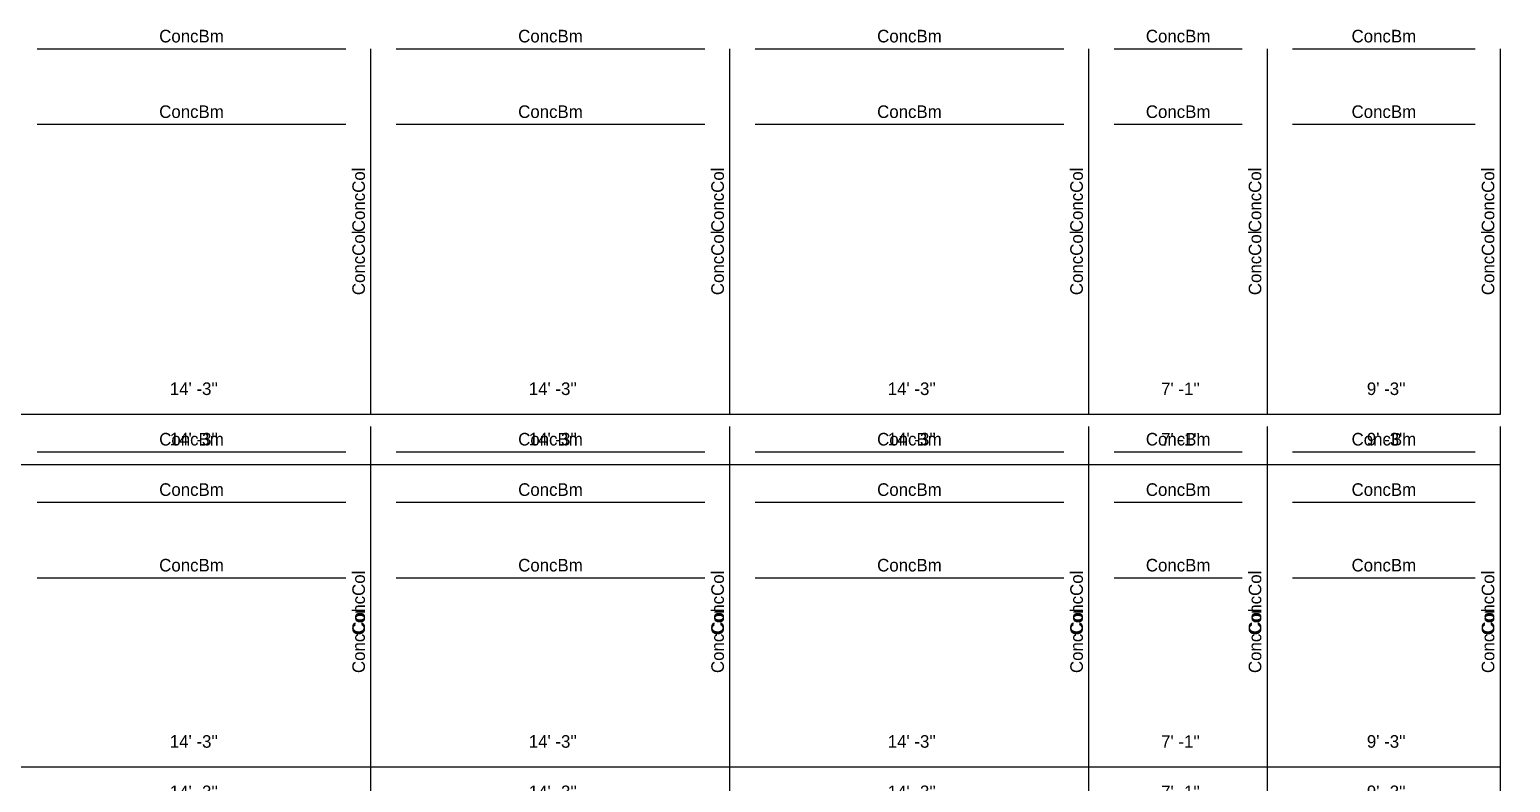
# Model space of a CAD drawing. Extents: x -38 to 2998, y -195 to 11529.
# Drawn here: x 2292 to 2998, y 227 to 585 of the extents above; entities that cross this region are included whole.
import ezdxf
from ezdxf.enums import TextEntityAlignment as Align

# ---------------------------------------------------------------- set-up
doc = ezdxf.new("R2010")
doc.units = 0
doc.header["$MEASUREMENT"] = 0
doc.layers.get('0').update_dxf_attribs({"linetype": 'CONTINUOUS'})
for name, color, linetype in [('CENTERLINES', 7, 'CONTINUOUS'), ('DIMENSIONS', 4, 'CONTINUOUS'), ('TEXT', 5, 'CONTINUOUS')]:
    doc.layers.add(name, color=color, linetype=linetype)
doc.dimstyles.get("Standard").update_dxf_attribs({"dimtxt": 0.18, "dimasz": 0.18, "dimexe": 0.18, "dimexo": 0.0625, "dimgap": 0.09, "dimtad": 0, "dimtih": 1, "dimtoh": 1, "dimdec": 4, "dimzin": 0, "dimtxsty": 'STANDARD', "dimcen": 0.09, "dimazin": 3, "dimtfac": 1, "dimtdec": 4, "dimtofl": 0, "dimtmove": 0, "dimatfit": 3, "dimtolj": 1, "dimtzin": 0})

# ---------------------------------------------------------------- blocks, each defined once
blk = doc.blocks.new('*D7619')
at = {"color": 1, "linetype": 'BYBLOCK'}
for points in [[(2288.73, 214.77), (2287.67, 213.71), (2280.25, 206.29), (2279.19, 205.23)], [(2459.73, 214.77), (2458.67, 213.71), (2451.25, 206.29), (2450.19, 205.23)]]:
    blk.add_solid(points, dxfattribs=at)
at = {"layer": 'DIMENSIONS', "color": 9, "linetype": 'BYBLOCK'}
for p, q in [((2283.96, 210), (2283.96, 228)), ((2454.96, 210), (2454.96, 228))]:
    blk.add_line(p, q, dxfattribs=at)
at = {"layer": 'DIMENSIONS', "color": 0, "linetype": 'BYBLOCK'}
blk.add_line((2283.96, 210), (2454.96, 210), dxfattribs=at)
at = {"layer": 'DIMENSIONS', "color": 0, "linetype": 'BYBLOCK', "insert": (2369.46, 222), "char_height": 6, "attachment_point": 5}
blk.add_mtext("\\A1; 14' -3''", dxfattribs=at)
blk = doc.blocks.new('*D7620')
at = {"color": 1, "linetype": 'BYBLOCK'}
for points in [[(2459.73, 214.77), (2458.67, 213.71), (2451.25, 206.29), (2450.19, 205.23)], [(2630.73, 214.77), (2629.67, 213.71), (2622.25, 206.29), (2621.19, 205.23)]]:
    blk.add_solid(points, dxfattribs=at)
at = {"layer": 'DIMENSIONS', "color": 9, "linetype": 'BYBLOCK'}
for p, q in [((2454.96, 210), (2454.96, 228)), ((2625.96, 210), (2625.96, 228))]:
    blk.add_line(p, q, dxfattribs=at)
at = {"layer": 'DIMENSIONS', "color": 0, "linetype": 'BYBLOCK'}
blk.add_line((2454.96, 210), (2625.96, 210), dxfattribs=at)
at = {"layer": 'DIMENSIONS', "color": 0, "linetype": 'BYBLOCK', "insert": (2540.46, 222), "char_height": 6, "attachment_point": 5}
blk.add_mtext("\\A1; 14' -3''", dxfattribs=at)
blk = doc.blocks.new('*D7621')
at = {"color": 1, "linetype": 'BYBLOCK'}
for points in [[(2630.73, 214.77), (2629.67, 213.71), (2622.25, 206.29), (2621.19, 205.23)], [(2801.73, 214.77), (2800.67, 213.71), (2793.25, 206.29), (2792.19, 205.23)]]:
    blk.add_solid(points, dxfattribs=at)
at = {"layer": 'DIMENSIONS', "color": 9, "linetype": 'BYBLOCK'}
for p, q in [((2625.96, 210), (2625.96, 228)), ((2796.96, 210), (2796.96, 228))]:
    blk.add_line(p, q, dxfattribs=at)
at = {"layer": 'DIMENSIONS', "color": 0, "linetype": 'BYBLOCK'}
blk.add_line((2625.96, 210), (2796.96, 210), dxfattribs=at)
at = {"layer": 'DIMENSIONS', "color": 0, "linetype": 'BYBLOCK', "insert": (2711.46, 222), "char_height": 6, "attachment_point": 5}
blk.add_mtext("\\A1; 14' -3''", dxfattribs=at)
blk = doc.blocks.new('*D7622')
at = {"color": 1, "linetype": 'BYBLOCK'}
for points in [[(2801.73, 214.77), (2800.67, 213.71), (2793.25, 206.29), (2792.19, 205.23)], [(2886.73, 214.77), (2885.67, 213.71), (2878.24, 206.29), (2877.18, 205.23)]]:
    blk.add_solid(points, dxfattribs=at)
at = {"layer": 'DIMENSIONS', "color": 9, "linetype": 'BYBLOCK'}
for p, q in [((2796.96, 210), (2796.96, 228)), ((2881.96, 210), (2881.96, 228))]:
    blk.add_line(p, q, dxfattribs=at)
at = {"layer": 'DIMENSIONS', "color": 0, "linetype": 'BYBLOCK'}
blk.add_line((2796.96, 210), (2881.96, 210), dxfattribs=at)
at = {"layer": 'DIMENSIONS', "color": 0, "linetype": 'BYBLOCK', "insert": (2839.46, 222), "char_height": 6, "attachment_point": 5}
blk.add_mtext("\\A1; 7' -1''", dxfattribs=at)
blk = doc.blocks.new('*D7623')
at = {"color": 1, "linetype": 'BYBLOCK'}
for points in [[(2886.73, 214.77), (2885.67, 213.71), (2878.24, 206.29), (2877.18, 205.23)], [(2997.73, 214.77), (2996.67, 213.71), (2989.24, 206.29), (2988.18, 205.23)]]:
    blk.add_solid(points, dxfattribs=at)
at = {"layer": 'DIMENSIONS', "color": 9, "linetype": 'BYBLOCK'}
for p, q in [((2881.96, 210), (2881.96, 228)), ((2992.96, 210), (2992.96, 228))]:
    blk.add_line(p, q, dxfattribs=at)
at = {"layer": 'DIMENSIONS', "color": 0, "linetype": 'BYBLOCK'}
blk.add_line((2881.96, 210), (2992.96, 210), dxfattribs=at)
at = {"layer": 'DIMENSIONS', "color": 0, "linetype": 'BYBLOCK', "insert": (2937.46, 222), "char_height": 6, "attachment_point": 5}
blk.add_mtext("\\A1; 9' -3''", dxfattribs=at)
blk = doc.blocks.new('*D7640')
at = {"color": 1, "linetype": 'BYBLOCK'}
for points in [[(2288.73, 406.77), (2287.67, 405.71), (2280.25, 398.29), (2279.19, 397.23)], [(2459.73, 406.77), (2458.67, 405.71), (2451.25, 398.29), (2450.19, 397.23)]]:
    blk.add_solid(points, dxfattribs=at)
at = {"layer": 'DIMENSIONS', "color": 9, "linetype": 'BYBLOCK'}
for p, q in [((2283.96, 402), (2283.96, 420)), ((2454.96, 402), (2454.96, 420))]:
    blk.add_line(p, q, dxfattribs=at)
at = {"layer": 'DIMENSIONS', "color": 0, "linetype": 'BYBLOCK'}
blk.add_line((2283.96, 402), (2454.96, 402), dxfattribs=at)
at = {"layer": 'DIMENSIONS', "color": 0, "linetype": 'BYBLOCK', "insert": (2369.46, 414), "char_height": 6, "attachment_point": 5}
blk.add_mtext("\\A1; 14' -3''", dxfattribs=at)
blk = doc.blocks.new('*D7641')
at = {"color": 1, "linetype": 'BYBLOCK'}
for points in [[(2459.73, 406.77), (2458.67, 405.71), (2451.25, 398.29), (2450.19, 397.23)], [(2630.73, 406.77), (2629.67, 405.71), (2622.25, 398.29), (2621.19, 397.23)]]:
    blk.add_solid(points, dxfattribs=at)
at = {"layer": 'DIMENSIONS', "color": 9, "linetype": 'BYBLOCK'}
for p, q in [((2454.96, 402), (2454.96, 420)), ((2625.96, 402), (2625.96, 420))]:
    blk.add_line(p, q, dxfattribs=at)
at = {"layer": 'DIMENSIONS', "color": 0, "linetype": 'BYBLOCK'}
blk.add_line((2454.96, 402), (2625.96, 402), dxfattribs=at)
at = {"layer": 'DIMENSIONS', "color": 0, "linetype": 'BYBLOCK', "insert": (2540.46, 414), "char_height": 6, "attachment_point": 5}
blk.add_mtext("\\A1; 14' -3''", dxfattribs=at)
blk = doc.blocks.new('*D7642')
at = {"color": 1, "linetype": 'BYBLOCK'}
for points in [[(2630.73, 406.77), (2629.67, 405.71), (2622.25, 398.29), (2621.19, 397.23)], [(2801.73, 406.77), (2800.67, 405.71), (2793.25, 398.29), (2792.19, 397.23)]]:
    blk.add_solid(points, dxfattribs=at)
at = {"layer": 'DIMENSIONS', "color": 9, "linetype": 'BYBLOCK'}
for p, q in [((2625.96, 402), (2625.96, 420)), ((2796.96, 402), (2796.96, 420))]:
    blk.add_line(p, q, dxfattribs=at)
at = {"layer": 'DIMENSIONS', "color": 0, "linetype": 'BYBLOCK'}
blk.add_line((2625.96, 402), (2796.96, 402), dxfattribs=at)
at = {"layer": 'DIMENSIONS', "color": 0, "linetype": 'BYBLOCK', "insert": (2711.46, 414), "char_height": 6, "attachment_point": 5}
blk.add_mtext("\\A1; 14' -3''", dxfattribs=at)
blk = doc.blocks.new('*D7643')
at = {"color": 1, "linetype": 'BYBLOCK'}
for points in [[(2801.73, 406.77), (2800.67, 405.71), (2793.25, 398.29), (2792.19, 397.23)], [(2886.73, 406.77), (2885.67, 405.71), (2878.24, 398.29), (2877.18, 397.23)]]:
    blk.add_solid(points, dxfattribs=at)
at = {"layer": 'DIMENSIONS', "color": 9, "linetype": 'BYBLOCK'}
for p, q in [((2796.96, 402), (2796.96, 420)), ((2881.96, 402), (2881.96, 420))]:
    blk.add_line(p, q, dxfattribs=at)
at = {"layer": 'DIMENSIONS', "color": 0, "linetype": 'BYBLOCK'}
blk.add_line((2796.96, 402), (2881.96, 402), dxfattribs=at)
at = {"layer": 'DIMENSIONS', "color": 0, "linetype": 'BYBLOCK', "insert": (2839.46, 414), "char_height": 6, "attachment_point": 5}
blk.add_mtext("\\A1; 7' -1''", dxfattribs=at)
blk = doc.blocks.new('*D7644')
at = {"color": 1, "linetype": 'BYBLOCK'}
for points in [[(2886.73, 406.77), (2885.67, 405.71), (2878.24, 398.29), (2877.18, 397.23)], [(2997.73, 406.77), (2996.67, 405.71), (2989.24, 398.29), (2988.18, 397.23)]]:
    blk.add_solid(points, dxfattribs=at)
at = {"layer": 'DIMENSIONS', "color": 9, "linetype": 'BYBLOCK'}
for p, q in [((2881.96, 402), (2881.96, 420)), ((2992.96, 402), (2992.96, 420))]:
    blk.add_line(p, q, dxfattribs=at)
at = {"layer": 'DIMENSIONS', "color": 0, "linetype": 'BYBLOCK'}
blk.add_line((2881.96, 402), (2992.96, 402), dxfattribs=at)
at = {"layer": 'DIMENSIONS', "color": 0, "linetype": 'BYBLOCK', "insert": (2937.46, 414), "char_height": 6, "attachment_point": 5}
blk.add_mtext("\\A1; 9' -3''", dxfattribs=at)
blk = doc.blocks.new('*D8110')
at = {"color": 1, "linetype": 'BYBLOCK'}
for points in [[(2288.73, 382.77), (2287.67, 381.71), (2280.25, 374.29), (2279.19, 373.23)], [(2459.73, 382.77), (2458.67, 381.71), (2451.25, 374.29), (2450.19, 373.23)]]:
    blk.add_solid(points, dxfattribs=at)
at = {"layer": 'DIMENSIONS', "color": 9, "linetype": 'BYBLOCK'}
for p, q in [((2283.96, 378), (2283.96, 396)), ((2454.96, 378), (2454.96, 396))]:
    blk.add_line(p, q, dxfattribs=at)
at = {"layer": 'DIMENSIONS', "color": 0, "linetype": 'BYBLOCK'}
blk.add_line((2283.96, 378), (2454.96, 378), dxfattribs=at)
at = {"layer": 'DIMENSIONS', "color": 0, "linetype": 'BYBLOCK', "insert": (2369.46, 390), "char_height": 6, "attachment_point": 5}
blk.add_mtext("\\A1; 14' -3''", dxfattribs=at)
blk = doc.blocks.new('*D8111')
at = {"color": 1, "linetype": 'BYBLOCK'}
for points in [[(2459.73, 382.77), (2458.67, 381.71), (2451.25, 374.29), (2450.19, 373.23)], [(2630.73, 382.77), (2629.67, 381.71), (2622.25, 374.29), (2621.19, 373.23)]]:
    blk.add_solid(points, dxfattribs=at)
at = {"layer": 'DIMENSIONS', "color": 9, "linetype": 'BYBLOCK'}
for p, q in [((2454.96, 378), (2454.96, 396)), ((2625.96, 378), (2625.96, 396))]:
    blk.add_line(p, q, dxfattribs=at)
at = {"layer": 'DIMENSIONS', "color": 0, "linetype": 'BYBLOCK'}
blk.add_line((2454.96, 378), (2625.96, 378), dxfattribs=at)
at = {"layer": 'DIMENSIONS', "color": 0, "linetype": 'BYBLOCK', "insert": (2540.46, 390), "char_height": 6, "attachment_point": 5}
blk.add_mtext("\\A1; 14' -3''", dxfattribs=at)
blk = doc.blocks.new('*D8112')
at = {"color": 1, "linetype": 'BYBLOCK'}
for points in [[(2630.73, 382.77), (2629.67, 381.71), (2622.25, 374.29), (2621.19, 373.23)], [(2801.73, 382.77), (2800.67, 381.71), (2793.25, 374.29), (2792.19, 373.23)]]:
    blk.add_solid(points, dxfattribs=at)
at = {"layer": 'DIMENSIONS', "color": 9, "linetype": 'BYBLOCK'}
for p, q in [((2625.96, 378), (2625.96, 396)), ((2796.96, 378), (2796.96, 396))]:
    blk.add_line(p, q, dxfattribs=at)
at = {"layer": 'DIMENSIONS', "color": 0, "linetype": 'BYBLOCK'}
blk.add_line((2625.96, 378), (2796.96, 378), dxfattribs=at)
at = {"layer": 'DIMENSIONS', "color": 0, "linetype": 'BYBLOCK', "insert": (2711.46, 390), "char_height": 6, "attachment_point": 5}
blk.add_mtext("\\A1; 14' -3''", dxfattribs=at)
blk = doc.blocks.new('*D8113')
at = {"color": 1, "linetype": 'BYBLOCK'}
for points in [[(2801.73, 382.77), (2800.67, 381.71), (2793.25, 374.29), (2792.19, 373.23)], [(2886.73, 382.77), (2885.67, 381.71), (2878.24, 374.29), (2877.18, 373.23)]]:
    blk.add_solid(points, dxfattribs=at)
at = {"layer": 'DIMENSIONS', "color": 9, "linetype": 'BYBLOCK'}
for p, q in [((2796.96, 378), (2796.96, 396)), ((2881.96, 378), (2881.96, 396))]:
    blk.add_line(p, q, dxfattribs=at)
at = {"layer": 'DIMENSIONS', "color": 0, "linetype": 'BYBLOCK'}
blk.add_line((2796.96, 378), (2881.96, 378), dxfattribs=at)
at = {"layer": 'DIMENSIONS', "color": 0, "linetype": 'BYBLOCK', "insert": (2839.46, 390), "char_height": 6, "attachment_point": 5}
blk.add_mtext("\\A1; 7' -1''", dxfattribs=at)
blk = doc.blocks.new('*D8114')
at = {"color": 1, "linetype": 'BYBLOCK'}
for points in [[(2886.73, 382.77), (2885.67, 381.71), (2878.24, 374.29), (2877.18, 373.23)], [(2997.73, 382.77), (2996.67, 381.71), (2989.24, 374.29), (2988.18, 373.23)]]:
    blk.add_solid(points, dxfattribs=at)
at = {"layer": 'DIMENSIONS', "color": 9, "linetype": 'BYBLOCK'}
for p, q in [((2881.96, 378), (2881.96, 396)), ((2992.96, 378), (2992.96, 396))]:
    blk.add_line(p, q, dxfattribs=at)
at = {"layer": 'DIMENSIONS', "color": 0, "linetype": 'BYBLOCK'}
blk.add_line((2881.96, 378), (2992.96, 378), dxfattribs=at)
at = {"layer": 'DIMENSIONS', "color": 0, "linetype": 'BYBLOCK', "insert": (2937.46, 390), "char_height": 6, "attachment_point": 5}
blk.add_mtext("\\A1; 9' -3''", dxfattribs=at)
blk = doc.blocks.new('*D8580')
at = {"color": 1, "linetype": 'BYBLOCK'}
for points in [[(2288.73, 382.77), (2287.67, 381.71), (2280.25, 374.29), (2279.19, 373.23)], [(2459.73, 382.77), (2458.67, 381.71), (2451.25, 374.29), (2450.19, 373.23)]]:
    blk.add_solid(points, dxfattribs=at)
at = {"layer": 'DIMENSIONS', "color": 9, "linetype": 'BYBLOCK'}
for p, q in [((2283.96, 378), (2283.96, 396)), ((2454.96, 378), (2454.96, 396))]:
    blk.add_line(p, q, dxfattribs=at)
at = {"layer": 'DIMENSIONS', "color": 0, "linetype": 'BYBLOCK'}
blk.add_line((2283.96, 378), (2454.96, 378), dxfattribs=at)
at = {"layer": 'DIMENSIONS', "color": 0, "linetype": 'BYBLOCK', "insert": (2369.46, 390), "char_height": 6, "attachment_point": 5}
blk.add_mtext("\\A1; 14' -3''", dxfattribs=at)
blk = doc.blocks.new('*D8581')
at = {"color": 1, "linetype": 'BYBLOCK'}
for points in [[(2459.73, 382.77), (2458.67, 381.71), (2451.25, 374.29), (2450.19, 373.23)], [(2630.73, 382.77), (2629.67, 381.71), (2622.25, 374.29), (2621.19, 373.23)]]:
    blk.add_solid(points, dxfattribs=at)
at = {"layer": 'DIMENSIONS', "color": 9, "linetype": 'BYBLOCK'}
for p, q in [((2454.96, 378), (2454.96, 396)), ((2625.96, 378), (2625.96, 396))]:
    blk.add_line(p, q, dxfattribs=at)
at = {"layer": 'DIMENSIONS', "color": 0, "linetype": 'BYBLOCK'}
blk.add_line((2454.96, 378), (2625.96, 378), dxfattribs=at)
at = {"layer": 'DIMENSIONS', "color": 0, "linetype": 'BYBLOCK', "insert": (2540.46, 390), "char_height": 6, "attachment_point": 5}
blk.add_mtext("\\A1; 14' -3''", dxfattribs=at)
blk = doc.blocks.new('*D8582')
at = {"color": 1, "linetype": 'BYBLOCK'}
for points in [[(2630.73, 382.77), (2629.67, 381.71), (2622.25, 374.29), (2621.19, 373.23)], [(2801.73, 382.77), (2800.67, 381.71), (2793.25, 374.29), (2792.19, 373.23)]]:
    blk.add_solid(points, dxfattribs=at)
at = {"layer": 'DIMENSIONS', "color": 9, "linetype": 'BYBLOCK'}
for p, q in [((2625.96, 378), (2625.96, 396)), ((2796.96, 378), (2796.96, 396))]:
    blk.add_line(p, q, dxfattribs=at)
at = {"layer": 'DIMENSIONS', "color": 0, "linetype": 'BYBLOCK'}
blk.add_line((2625.96, 378), (2796.96, 378), dxfattribs=at)
at = {"layer": 'DIMENSIONS', "color": 0, "linetype": 'BYBLOCK', "insert": (2711.46, 390), "char_height": 6, "attachment_point": 5}
blk.add_mtext("\\A1; 14' -3''", dxfattribs=at)
blk = doc.blocks.new('*D8583')
at = {"color": 1, "linetype": 'BYBLOCK'}
for points in [[(2801.73, 382.77), (2800.67, 381.71), (2793.25, 374.29), (2792.19, 373.23)], [(2886.73, 382.77), (2885.67, 381.71), (2878.24, 374.29), (2877.18, 373.23)]]:
    blk.add_solid(points, dxfattribs=at)
at = {"layer": 'DIMENSIONS', "color": 9, "linetype": 'BYBLOCK'}
for p, q in [((2796.96, 378), (2796.96, 396)), ((2881.96, 378), (2881.96, 396))]:
    blk.add_line(p, q, dxfattribs=at)
at = {"layer": 'DIMENSIONS', "color": 0, "linetype": 'BYBLOCK'}
blk.add_line((2796.96, 378), (2881.96, 378), dxfattribs=at)
at = {"layer": 'DIMENSIONS', "color": 0, "linetype": 'BYBLOCK', "insert": (2839.46, 390), "char_height": 6, "attachment_point": 5}
blk.add_mtext("\\A1; 7' -1''", dxfattribs=at)
blk = doc.blocks.new('*D8584')
at = {"color": 1, "linetype": 'BYBLOCK'}
for points in [[(2886.73, 382.77), (2885.67, 381.71), (2878.24, 374.29), (2877.18, 373.23)], [(2997.73, 382.77), (2996.67, 381.71), (2989.24, 374.29), (2988.18, 373.23)]]:
    blk.add_solid(points, dxfattribs=at)
at = {"layer": 'DIMENSIONS', "color": 9, "linetype": 'BYBLOCK'}
for p, q in [((2881.96, 378), (2881.96, 396)), ((2992.96, 378), (2992.96, 396))]:
    blk.add_line(p, q, dxfattribs=at)
at = {"layer": 'DIMENSIONS', "color": 0, "linetype": 'BYBLOCK'}
blk.add_line((2881.96, 378), (2992.96, 378), dxfattribs=at)
at = {"layer": 'DIMENSIONS', "color": 0, "linetype": 'BYBLOCK', "insert": (2937.46, 390), "char_height": 6, "attachment_point": 5}
blk.add_mtext("\\A1; 9' -3''", dxfattribs=at)
blk = doc.blocks.new('*D9050')
at = {"color": 1, "linetype": 'BYBLOCK'}
for points in [[(2288.73, 382.77), (2287.67, 381.71), (2280.25, 374.29), (2279.19, 373.23)], [(2459.73, 382.77), (2458.67, 381.71), (2451.25, 374.29), (2450.19, 373.23)]]:
    blk.add_solid(points, dxfattribs=at)
at = {"layer": 'DIMENSIONS', "color": 9, "linetype": 'BYBLOCK'}
for p, q in [((2283.96, 378), (2283.96, 396)), ((2454.96, 378), (2454.96, 396))]:
    blk.add_line(p, q, dxfattribs=at)
at = {"layer": 'DIMENSIONS', "color": 0, "linetype": 'BYBLOCK'}
blk.add_line((2283.96, 378), (2454.96, 378), dxfattribs=at)
at = {"layer": 'DIMENSIONS', "color": 0, "linetype": 'BYBLOCK', "insert": (2369.46, 390), "char_height": 6, "attachment_point": 5}
blk.add_mtext("\\A1; 14' -3''", dxfattribs=at)
blk = doc.blocks.new('*D9051')
at = {"color": 1, "linetype": 'BYBLOCK'}
for points in [[(2459.73, 382.77), (2458.67, 381.71), (2451.25, 374.29), (2450.19, 373.23)], [(2630.73, 382.77), (2629.67, 381.71), (2622.25, 374.29), (2621.19, 373.23)]]:
    blk.add_solid(points, dxfattribs=at)
at = {"layer": 'DIMENSIONS', "color": 9, "linetype": 'BYBLOCK'}
for p, q in [((2454.96, 378), (2454.96, 396)), ((2625.96, 378), (2625.96, 396))]:
    blk.add_line(p, q, dxfattribs=at)
at = {"layer": 'DIMENSIONS', "color": 0, "linetype": 'BYBLOCK'}
blk.add_line((2454.96, 378), (2625.96, 378), dxfattribs=at)
at = {"layer": 'DIMENSIONS', "color": 0, "linetype": 'BYBLOCK', "insert": (2540.46, 390), "char_height": 6, "attachment_point": 5}
blk.add_mtext("\\A1; 14' -3''", dxfattribs=at)
blk = doc.blocks.new('*D9052')
at = {"color": 1, "linetype": 'BYBLOCK'}
for points in [[(2630.73, 382.77), (2629.67, 381.71), (2622.25, 374.29), (2621.19, 373.23)], [(2801.73, 382.77), (2800.67, 381.71), (2793.25, 374.29), (2792.19, 373.23)]]:
    blk.add_solid(points, dxfattribs=at)
at = {"layer": 'DIMENSIONS', "color": 9, "linetype": 'BYBLOCK'}
for p, q in [((2625.96, 378), (2625.96, 396)), ((2796.96, 378), (2796.96, 396))]:
    blk.add_line(p, q, dxfattribs=at)
at = {"layer": 'DIMENSIONS', "color": 0, "linetype": 'BYBLOCK'}
blk.add_line((2625.96, 378), (2796.96, 378), dxfattribs=at)
at = {"layer": 'DIMENSIONS', "color": 0, "linetype": 'BYBLOCK', "insert": (2711.46, 390), "char_height": 6, "attachment_point": 5}
blk.add_mtext("\\A1; 14' -3''", dxfattribs=at)
blk = doc.blocks.new('*D9053')
at = {"color": 1, "linetype": 'BYBLOCK'}
for points in [[(2801.73, 382.77), (2800.67, 381.71), (2793.25, 374.29), (2792.19, 373.23)], [(2886.73, 382.77), (2885.67, 381.71), (2878.24, 374.29), (2877.18, 373.23)]]:
    blk.add_solid(points, dxfattribs=at)
at = {"layer": 'DIMENSIONS', "color": 9, "linetype": 'BYBLOCK'}
for p, q in [((2796.96, 378), (2796.96, 396)), ((2881.96, 378), (2881.96, 396))]:
    blk.add_line(p, q, dxfattribs=at)
at = {"layer": 'DIMENSIONS', "color": 0, "linetype": 'BYBLOCK'}
blk.add_line((2796.96, 378), (2881.96, 378), dxfattribs=at)
at = {"layer": 'DIMENSIONS', "color": 0, "linetype": 'BYBLOCK', "insert": (2839.46, 390), "char_height": 6, "attachment_point": 5}
blk.add_mtext("\\A1; 7' -1''", dxfattribs=at)
blk = doc.blocks.new('*D9054')
at = {"color": 1, "linetype": 'BYBLOCK'}
for points in [[(2886.73, 382.77), (2885.67, 381.71), (2878.24, 374.29), (2877.18, 373.23)], [(2997.73, 382.77), (2996.67, 381.71), (2989.24, 374.29), (2988.18, 373.23)]]:
    blk.add_solid(points, dxfattribs=at)
at = {"layer": 'DIMENSIONS', "color": 9, "linetype": 'BYBLOCK'}
for p, q in [((2881.96, 378), (2881.96, 396)), ((2992.96, 378), (2992.96, 396))]:
    blk.add_line(p, q, dxfattribs=at)
at = {"layer": 'DIMENSIONS', "color": 0, "linetype": 'BYBLOCK'}
blk.add_line((2881.96, 378), (2992.96, 378), dxfattribs=at)
at = {"layer": 'DIMENSIONS', "color": 0, "linetype": 'BYBLOCK', "insert": (2937.46, 390), "char_height": 6, "attachment_point": 5}
blk.add_mtext("\\A1; 9' -3''", dxfattribs=at)
blk = doc.blocks.new('*D9520')
at = {"color": 1, "linetype": 'BYBLOCK'}
for points in [[(2288.73, 238.77), (2287.67, 237.71), (2280.25, 230.29), (2279.19, 229.23)], [(2459.73, 238.77), (2458.67, 237.71), (2451.25, 230.29), (2450.19, 229.23)]]:
    blk.add_solid(points, dxfattribs=at)
at = {"layer": 'DIMENSIONS', "color": 9, "linetype": 'BYBLOCK'}
for p, q in [((2283.96, 234), (2283.96, 252)), ((2454.96, 234), (2454.96, 252))]:
    blk.add_line(p, q, dxfattribs=at)
at = {"layer": 'DIMENSIONS', "color": 0, "linetype": 'BYBLOCK'}
blk.add_line((2283.96, 234), (2454.96, 234), dxfattribs=at)
at = {"layer": 'DIMENSIONS', "color": 0, "linetype": 'BYBLOCK', "insert": (2369.46, 246), "char_height": 6, "attachment_point": 5}
blk.add_mtext("\\A1; 14' -3''", dxfattribs=at)
blk = doc.blocks.new('*D9521')
at = {"color": 1, "linetype": 'BYBLOCK'}
for points in [[(2459.73, 238.77), (2458.67, 237.71), (2451.25, 230.29), (2450.19, 229.23)], [(2630.73, 238.77), (2629.67, 237.71), (2622.25, 230.29), (2621.19, 229.23)]]:
    blk.add_solid(points, dxfattribs=at)
at = {"layer": 'DIMENSIONS', "color": 9, "linetype": 'BYBLOCK'}
for p, q in [((2454.96, 234), (2454.96, 252)), ((2625.96, 234), (2625.96, 252))]:
    blk.add_line(p, q, dxfattribs=at)
at = {"layer": 'DIMENSIONS', "color": 0, "linetype": 'BYBLOCK'}
blk.add_line((2454.96, 234), (2625.96, 234), dxfattribs=at)
at = {"layer": 'DIMENSIONS', "color": 0, "linetype": 'BYBLOCK', "insert": (2540.46, 246), "char_height": 6, "attachment_point": 5}
blk.add_mtext("\\A1; 14' -3''", dxfattribs=at)
blk = doc.blocks.new('*D9522')
at = {"color": 1, "linetype": 'BYBLOCK'}
for points in [[(2630.73, 238.77), (2629.67, 237.71), (2622.25, 230.29), (2621.19, 229.23)], [(2801.73, 238.77), (2800.67, 237.71), (2793.25, 230.29), (2792.19, 229.23)]]:
    blk.add_solid(points, dxfattribs=at)
at = {"layer": 'DIMENSIONS', "color": 9, "linetype": 'BYBLOCK'}
for p, q in [((2625.96, 234), (2625.96, 252)), ((2796.96, 234), (2796.96, 252))]:
    blk.add_line(p, q, dxfattribs=at)
at = {"layer": 'DIMENSIONS', "color": 0, "linetype": 'BYBLOCK'}
blk.add_line((2625.96, 234), (2796.96, 234), dxfattribs=at)
at = {"layer": 'DIMENSIONS', "color": 0, "linetype": 'BYBLOCK', "insert": (2711.46, 246), "char_height": 6, "attachment_point": 5}
blk.add_mtext("\\A1; 14' -3''", dxfattribs=at)
blk = doc.blocks.new('*D9523')
at = {"color": 1, "linetype": 'BYBLOCK'}
for points in [[(2801.73, 238.77), (2800.67, 237.71), (2793.25, 230.29), (2792.19, 229.23)], [(2886.73, 238.77), (2885.67, 237.71), (2878.24, 230.29), (2877.18, 229.23)]]:
    blk.add_solid(points, dxfattribs=at)
at = {"layer": 'DIMENSIONS', "color": 9, "linetype": 'BYBLOCK'}
for p, q in [((2796.96, 234), (2796.96, 252)), ((2881.96, 234), (2881.96, 252))]:
    blk.add_line(p, q, dxfattribs=at)
at = {"layer": 'DIMENSIONS', "color": 0, "linetype": 'BYBLOCK'}
blk.add_line((2796.96, 234), (2881.96, 234), dxfattribs=at)
at = {"layer": 'DIMENSIONS', "color": 0, "linetype": 'BYBLOCK', "insert": (2839.46, 246), "char_height": 6, "attachment_point": 5}
blk.add_mtext("\\A1; 7' -1''", dxfattribs=at)
blk = doc.blocks.new('*D9524')
at = {"color": 1, "linetype": 'BYBLOCK'}
for points in [[(2886.73, 238.77), (2885.67, 237.71), (2878.24, 230.29), (2877.18, 229.23)], [(2997.73, 238.77), (2996.67, 237.71), (2989.24, 230.29), (2988.18, 229.23)]]:
    blk.add_solid(points, dxfattribs=at)
at = {"layer": 'DIMENSIONS', "color": 9, "linetype": 'BYBLOCK'}
for p, q in [((2881.96, 234), (2881.96, 252)), ((2992.96, 234), (2992.96, 252))]:
    blk.add_line(p, q, dxfattribs=at)
at = {"layer": 'DIMENSIONS', "color": 0, "linetype": 'BYBLOCK'}
blk.add_line((2881.96, 234), (2992.96, 234), dxfattribs=at)
at = {"layer": 'DIMENSIONS', "color": 0, "linetype": 'BYBLOCK', "insert": (2937.46, 246), "char_height": 6, "attachment_point": 5}
blk.add_mtext("\\A1; 9' -3''", dxfattribs=at)

msp = doc.modelspace()

# ---------------------------------------------------------------- linework, layer by layer
at = {"layer": 'CENTERLINES', "color": 0, "linetype": 'CONTINUOUS'}
for p, q in [((2295.96, 576), (2442.96, 576)), ((2454.96, 432), (2454.96, 576)), ((2466.96, 576), (2613.96, 576)), ((2625.96, 432), (2625.96, 576)), ((2637.96, 576), (2784.96, 576)), ((2796.96, 432), (2796.96, 576)), ((2808.96, 576), (2869.956, 576)), ((2881.956, 432), (2881.956, 576)), ((2893.956, 576), (2980.956, 576)), ((2992.956, 432), (2992.956, 576)), ((2295.96, 540), (2442.96, 540)), ((2295.96, 540), (2442.96, 540)), ((2295.96, 540), (2442.96, 540)), ((2454.96, 408), (2454.96, 540)), ((2454.96, 408), (2454.96, 540)), ((2454.96, 408), (2454.96, 540)), ((2466.96, 540), (2613.96, 540)), ((2466.96, 540), (2613.96, 540)), ((2466.96, 540), (2613.96, 540)), ((2625.96, 408), (2625.96, 540)), ((2625.96, 408), (2625.96, 540)), ((2625.96, 408), (2625.96, 540)), ((2637.96, 540), (2784.96, 540)), ((2637.96, 540), (2784.96, 540)), ((2637.96, 540), (2784.96, 540)), ((2796.96, 408), (2796.96, 540)), ((2796.96, 408), (2796.96, 540)), ((2796.96, 408), (2796.96, 540)), ((2808.96, 540), (2869.956, 540)), ((2808.96, 540), (2869.956, 540)), ((2808.96, 540), (2869.956, 540)), ((2881.956, 408), (2881.956, 540)), ((2881.956, 408), (2881.956, 540)), ((2881.956, 408), (2881.956, 540)), ((2893.956, 540), (2980.956, 540)), ((2893.956, 540), (2980.956, 540)), ((2893.956, 540), (2980.956, 540)), ((2992.956, 408), (2992.956, 540)), ((2992.956, 408), (2992.956, 540)), ((2992.956, 408), (2992.956, 540)), ((2295.96, 384), (2442.96, 384)), ((2454.96, 240), (2454.96, 384)), ((2466.96, 384), (2613.96, 384)), ((2625.96, 240), (2625.96, 384)), ((2637.96, 384), (2784.96, 384)), ((2796.96, 240), (2796.96, 384)), ((2808.96, 384), (2869.956, 384)), ((2881.956, 240), (2881.956, 384)), ((2893.956, 384), (2980.956, 384)), ((2992.956, 240), (2992.956, 384)), ((2295.96, 360), (2442.96, 360)), ((2295.96, 360), (2442.96, 360)), ((2295.96, 360), (2442.96, 360)), ((2454.96, 228), (2454.96, 360)), ((2454.96, 228), (2454.96, 360)), ((2454.96, 228), (2454.96, 360)), ((2466.96, 360), (2613.96, 360)), ((2466.96, 360), (2613.96, 360)), ((2466.96, 360), (2613.96, 360)), ((2625.96, 228), (2625.96, 360)), ((2625.96, 228), (2625.96, 360)), ((2625.96, 228), (2625.96, 360)), ((2637.96, 360), (2784.96, 360)), ((2637.96, 360), (2784.96, 360)), ((2637.96, 360), (2784.96, 360)), ((2796.96, 228), (2796.96, 360)), ((2796.96, 228), (2796.96, 360)), ((2796.96, 228), (2796.96, 360)), ((2808.96, 360), (2869.956, 360)), ((2808.96, 360), (2869.956, 360)), ((2808.96, 360), (2869.956, 360)), ((2881.956, 228), (2881.956, 360)), ((2881.956, 228), (2881.956, 360)), ((2881.956, 228), (2881.956, 360)), ((2893.956, 360), (2980.956, 360)), ((2893.956, 360), (2980.956, 360)), ((2893.956, 360), (2980.956, 360)), ((2992.956, 228), (2992.956, 360)), ((2992.956, 228), (2992.956, 360)), ((2992.956, 228), (2992.956, 360)), ((2295.96, 324), (2442.96, 324)), ((2454.96, 264), (2454.96, 324)), ((2466.96, 324), (2613.96, 324)), ((2625.96, 264), (2625.96, 324)), ((2637.96, 324), (2784.96, 324)), ((2796.96, 264), (2796.96, 324)), ((2808.96, 324), (2869.956, 324)), ((2881.956, 264), (2881.956, 324)), ((2893.956, 324), (2980.956, 324)), ((2992.956, 264), (2992.956, 324))]:
    msp.add_line(p, q, dxfattribs=at)

# ---------------------------------------------------------------- texts
at = {"layer": 'TEXT', "color": 0}
for p in [(2369.46, 582), (2540.46, 582), (2711.46, 582), (2839.458, 582), (2937.456, 582), (2369.46, 546), (2369.46, 546), (2369.46, 546), (2540.46, 546), (2540.46, 546), (2540.46, 546), (2711.46, 546), (2711.46, 546), (2711.46, 546), (2839.458, 546), (2839.458, 546), (2839.458, 546), (2937.456, 546), (2937.456, 546), (2937.456, 546), (2369.46, 390), (2540.46, 390), (2711.46, 390), (2839.458, 390), (2937.456, 390), (2369.46, 366), (2369.46, 366), (2369.46, 366), (2540.46, 366), (2540.46, 366), (2540.46, 366), (2711.46, 366), (2711.46, 366), (2711.46, 366), (2839.458, 366), (2839.458, 366), (2839.458, 366), (2937.456, 366), (2937.456, 366), (2937.456, 366), (2369.46, 330), (2540.46, 330), (2711.46, 330), (2839.458, 330), (2937.456, 330)]:
    msp.add_text('ConcBm', height=6, dxfattribs=at).set_placement(p, align=Align.MIDDLE)
for p in [(2448.96, 504), (2619.96, 504), (2790.96, 504), (2875.956, 504), (2986.956, 504), (2448.96, 474), (2448.96, 474), (2448.96, 474), (2619.96, 474), (2619.96, 474), (2619.96, 474), (2790.96, 474), (2790.96, 474), (2790.96, 474), (2875.956, 474), (2875.956, 474), (2875.956, 474), (2986.956, 474), (2986.956, 474), (2986.956, 474), (2448.96, 312), (2619.96, 312), (2790.96, 312), (2875.956, 312), (2986.956, 312), (2448.96, 294), (2448.96, 294), (2448.96, 294), (2448.96, 294), (2619.96, 294), (2619.96, 294), (2619.96, 294), (2619.96, 294), (2790.96, 294), (2790.96, 294), (2790.96, 294), (2790.96, 294), (2875.956, 294), (2875.956, 294), (2875.956, 294), (2875.956, 294), (2986.956, 294), (2986.956, 294), (2986.956, 294), (2986.956, 294)]:
    msp.add_text('ConcCol', height=6, rotation=90, dxfattribs=at).set_placement(p, align=Align.MIDDLE)

# ---------------------------------------------------------------- dimensions: what is measured, and where the dimension line sits
at = {"layer": 'DIMENSIONS'}
for base, p1, p2, picture, middle in [((2454.96, 402), (2283.96, 390), (2454.96, 390), '*D7640', (2369.46, 390)), ((2625.96, 402), (2454.96, 390), (2625.96, 390), '*D7641', (2540.46, 390)), ((2796.96, 402), (2625.96, 390), (2796.96, 390), '*D7642', (2711.46, 390)), ((2881.956, 402), (2796.96, 390), (2881.956, 390), '*D7643', (2839.458, 390)), ((2992.956, 402), (2881.956, 390), (2992.956, 390), '*D7644', (2937.456, 390)), ((2454.96, 378), (2283.96, 366), (2454.96, 366), '*D8110', (2369.46, 366)), ((2454.96, 378), (2283.96, 366), (2454.96, 366), '*D8580', (2369.46, 366)), ((2454.96, 378), (2283.96, 366), (2454.96, 366), '*D9050', (2369.46, 366)), ((2625.96, 378), (2454.96, 366), (2625.96, 366), '*D8111', (2540.46, 366)), ((2625.96, 378), (2454.96, 366), (2625.96, 366), '*D8581', (2540.46, 366)), ((2625.96, 378), (2454.96, 366), (2625.96, 366), '*D9051', (2540.46, 366)), ((2796.96, 378), (2625.96, 366), (2796.96, 366), '*D8112', (2711.46, 366)), ((2796.96, 378), (2625.96, 366), (2796.96, 366), '*D8582', (2711.46, 366)), ((2796.96, 378), (2625.96, 366), (2796.96, 366), '*D9052', (2711.46, 366)), ((2881.956, 378), (2796.96, 366), (2881.956, 366), '*D8113', (2839.458, 366)), ((2881.956, 378), (2796.96, 366), (2881.956, 366), '*D8583', (2839.458, 366)), ((2881.956, 378), (2796.96, 366), (2881.956, 366), '*D9053', (2839.458, 366)), ((2992.956, 378), (2881.956, 366), (2992.956, 366), '*D8114', (2937.456, 366)), ((2992.956, 378), (2881.956, 366), (2992.956, 366), '*D8584', (2937.456, 366)), ((2992.956, 378), (2881.956, 366), (2992.956, 366), '*D9054', (2937.456, 366)), ((2454.96, 234), (2283.96, 222), (2454.96, 222), '*D9520', (2369.46, 222)), ((2625.96, 234), (2454.96, 222), (2625.96, 222), '*D9521', (2540.46, 222)), ((2796.96, 234), (2625.96, 222), (2796.96, 222), '*D9522', (2711.46, 222)), ((2881.956, 234), (2796.96, 222), (2881.956, 222), '*D9523', (2839.458, 222)), ((2992.956, 234), (2881.956, 222), (2992.956, 222), '*D9524', (2937.456, 222)), ((2454.96, 210), (2283.96, 198), (2454.96, 198), '*D7619', (2369.46, 198)), ((2625.96, 210), (2454.96, 198), (2625.96, 198), '*D7620', (2540.46, 198)), ((2796.96, 210), (2625.96, 198), (2796.96, 198), '*D7621', (2711.46, 198)), ((2881.956, 210), (2796.96, 198), (2881.956, 198), '*D7622', (2839.458, 198)), ((2992.956, 210), (2881.956, 198), (2992.956, 198), '*D7623', (2937.456, 198))]:
    dim = msp.add_linear_dim(base=base, p1=p1, p2=p2, dimstyle='STANDARD', dxfattribs=at)
    dim.commit()
    dim.dimension.update_dxf_attribs({"geometry": picture, "text_midpoint": middle})

doc.saveas('drawing.dxf')
